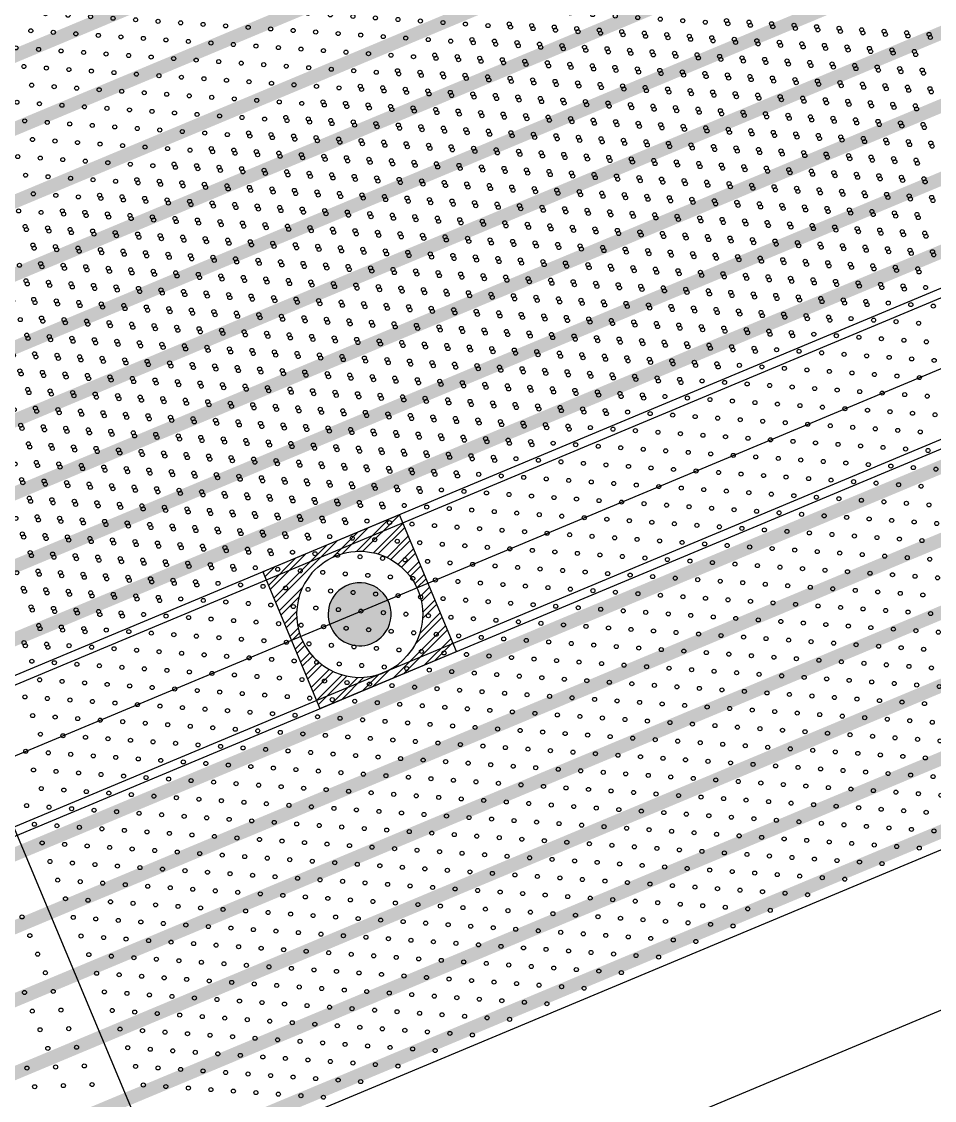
# Model space of a CAD drawing. Header units: millimetres. Extents: x 712803 to 922331, y -1382701 to -1225629.
# Drawn here: x 830413 to 831770, y -1271099 to -1269496 of the extents above; entities that cross this region are included whole.
import ezdxf

# ---------------------------------------------------------------- set-up
doc = ezdxf.new("R2010")
doc.units = ezdxf.units.MM
doc.header["$LTSCALE"] = 10
doc.header["$MEASUREMENT"] = 0
doc.linetypes.add('CENTER', pattern=[50.8, 31.75, -6.35, 6.35, -6.35])
for name, color, linetype in [('I—平顶—分格线', 8, 'Continuous'), ('I—平顶—喷淋', 21, 'Continuous'), ('I—平顶—暖通', 144, 'Continuous'), ('I—平顶—灯具', 62, 'Continuous'), ('I—平顶—造型', 122, 'Continuous')]:
    doc.layers.add(name, color=color, linetype=linetype)

# ---------------------------------------------------------------- blocks, each defined once
blk = doc.blocks.new('30-2')
at = {"layer": 'I—平顶—分格线'}
for centre in [(-1130, -514.7), (-350, -514.7), (-1145, -544.7), (-1115, -544.7), (-1085, -544.7), (-1055, -544.7), (-365, -544.7), (-335, -544.7), (-305, -544.7), (-275, -544.7), (-1160, -574.7), (-1130, -574.7), (-1100, -574.7), (-1070, -574.7), (-1040, -574.7), (-1010, -574.7), (-980, -574.7), (-380, -574.7), (-350, -574.7), (-320, -574.7), (-290, -574.7), (-260, -574.7), (-230, -574.7), (-200, -574.7), (-1175, -604.7), (-1145, -604.7), (-1115, -604.7), (-1085, -604.7), (-1055, -604.7), (-1025, -604.7), (-995, -604.7), (-965, -604.7), (-935, -604.7), (-905, -604.7), (-395, -604.7), (-365, -604.7), (-335, -604.7), (-305, -604.7), (-275, -604.7), (-245, -604.7), (-215, -604.7), (-185, -604.7), (-155, -604.7), (-125, -604.7), (-1190, -634.7), (-1160, -634.7), (-1130, -634.7), (-1100, -634.7), (-1070, -634.7), (-1040, -634.7), (-1010, -634.7), (-980, -634.7), (-950, -634.7), (-920, -634.7), (-890, -634.7), (-860, -634.7), (-830, -634.7), (-410, -634.7), (-380, -634.7), (-350, -634.7), (-320, -634.7), (-290, -634.7), (-260, -634.7), (-230, -634.7), (-200, -634.7), (-170, -634.7), (-140, -634.7), (-110, -634.7), (-80, -634.7), (-50, -634.7), (-1205, -664.7), (-1175, -664.7), (-1145, -664.7), (-1115, -664.7), (-1085, -664.7), (-1055, -664.7), (-1025, -664.7), (-995, -664.7), (-965, -664.7), (-935, -664.7), (-905, -664.7), (-875, -664.7), (-845, -664.7), (-815, -664.7), (-785, -664.7), (-755, -664.7), (-425, -664.7), (-395, -664.7), (-365, -664.7), (-335, -664.7), (-305, -664.7), (-275, -664.7), (-245, -664.7), (-215, -664.7), (-185, -664.7), (-155, -664.7), (-125, -664.7), (-95, -664.7), (-65, -664.7), (-35, -664.7), (-1220, -694.7), (-1190, -694.7), (-1160, -694.7), (-1130, -694.7), (-1100, -694.7), (-1070, -694.7), (-1040, -694.7), (-1010, -694.7), (-980, -694.7), (-950, -694.7), (-920, -694.7), (-890, -694.7), (-860, -694.7), (-830, -694.7), (-800, -694.7), (-770, -694.7), (-740, -694.7), (-710, -694.7), (-680, -694.7), (-440, -694.7), (-410, -694.7), (-380, -694.7), (-350, -694.7), (-320, -694.7), (-290, -694.7), (-260, -694.7), (-230, -694.7), (-200, -694.7), (-170, -694.7), (-140, -694.7), (-110, -694.7), (-80, -694.7), (-50, -694.7), (-20, -694.7), (-1235, -724.7), (-1205, -724.7), (-1175, -724.7), (-1145, -724.7), (-1115, -724.7), (-1085, -724.7), (-1055, -724.7), (-1025, -724.7), (-995, -724.7), (-965, -724.7), (-935, -724.7), (-905, -724.7), (-875, -724.7), (-845, -724.7), (-815, -724.7), (-785, -724.7), (-755, -724.7), (-725, -724.7), (-695, -724.7), (-665, -724.7), (-635, -724.7), (-605, -724.7), (-455, -724.7), (-425, -724.7), (-395, -724.7), (-365, -724.7), (-335, -724.7), (-305, -724.7), (-275, -724.7), (-245, -724.7), (-215, -724.7), (-185, -724.7), (-155, -724.7), (-125, -724.7), (-95, -724.7), (-65, -724.7), (-35, -724.7), (-1250, -754.7), (-1220, -754.7), (-1190, -754.7), (-1160, -754.7), (-1130, -754.7), (-1100, -754.7), (-1070, -754.7), (-1040, -754.7), (-1010, -754.7), (-980, -754.7), (-950, -754.7), (-920, -754.7), (-890, -754.7), (-860, -754.7), (-830, -754.7), (-800, -754.7), (-770, -754.7), (-740, -754.7), (-710, -754.7), (-680, -754.7), (-650, -754.7), (-620, -754.7), (-590, -754.7), (-560, -754.7), (-530, -754.7), (-470, -754.7), (-440, -754.7), (-410, -754.7), (-380, -754.7), (-350, -754.7), (-320, -754.7), (-290, -754.7), (-260, -754.7), (-230, -754.7), (-200, -754.7), (-170, -754.7), (-140, -754.7), (-110, -754.7), (-80, -754.7), (-50, -754.7), (-20, -754.7), (-1265, -784.7), (-1235, -784.7), (-1205, -784.7), (-1175, -784.7), (-1145, -784.7), (-1115, -784.7), (-1085, -784.7), (-1055, -784.7), (-1025, -784.7), (-995, -784.7), (-965, -784.7), (-935, -784.7), (-905, -784.7), (-875, -784.7), (-845, -784.7), (-815, -784.7), (-785, -784.7), (-755, -784.7), (-725, -784.7), (-695, -784.7), (-665, -784.7), (-635, -784.7), (-605, -784.7), (-575, -784.7), (-545, -784.7), (-515, -784.7), (-485, -784.7), (-455, -784.7), (-425, -784.7), (-395, -784.7), (-365, -784.7), (-335, -784.7), (-305, -784.7), (-275, -784.7), (-245, -784.7), (-215, -784.7), (-185, -784.7), (-155, -784.7), (-125, -784.7), (-95, -784.7), (-65, -784.7), (-35, -784.7), (-1250, -814.7), (-1220, -814.7), (-1190, -814.7), (-1160, -814.7), (-1130, -814.7), (-1100, -814.7), (-1070, -814.7), (-1040, -814.7), (-1010, -814.7), (-980, -814.7), (-950, -814.7), (-920, -814.7), (-890, -814.7), (-860, -814.7), (-830, -814.7), (-800, -814.7), (-770, -814.7), (-740, -814.7), (-710, -814.7), (-680, -814.7), (-650, -814.7), (-620, -814.7), (-590, -814.7), (-560, -814.7), (-530, -814.7), (-500, -814.7), (-470, -814.7), (-440, -814.7), (-410, -814.7), (-380, -814.7), (-350, -814.7), (-320, -814.7), (-290, -814.7), (-260, -814.7), (-230, -814.7), (-200, -814.7), (-170, -814.7), (-140, -814.7), (-110, -814.7), (-80, -814.7), (-50, -814.7), (-20, -814.7), (-1265, -844.7), (-1235, -844.7), (-1205, -844.7), (-1175, -844.7), (-1145, -844.7), (-1115, -844.7), (-1085, -844.7), (-1055, -844.7), (-1025, -844.7), (-995, -844.7), (-965, -844.7), (-935, -844.7), (-905, -844.7), (-875, -844.7), (-845, -844.7), (-815, -844.7), (-785, -844.7), (-755, -844.7), (-725, -844.7), (-695, -844.7), (-665, -844.7), (-635, -844.7), (-605, -844.7), (-575, -844.7), (-545, -844.7), (-515, -844.7), (-485, -844.7), (-455, -844.7), (-425, -844.7), (-395, -844.7), (-365, -844.7), (-335, -844.7), (-305, -844.7), (-275, -844.7), (-245, -844.7), (-215, -844.7), (-185, -844.7), (-155, -844.7), (-125, -844.7), (-95, -844.7), (-65, -844.7), (-35, -844.7), (-1280, -874.7), (-1250, -874.7), (-1220, -874.7), (-1190, -874.7), (-1160, -874.7), (-1130, -874.7), (-1100, -874.7), (-1070, -874.7), (-1040, -874.7), (-1010, -874.7), (-980, -874.7), (-950, -874.7), (-920, -874.7), (-890, -874.7), (-860, -874.7), (-830, -874.7), (-800, -874.7), (-770, -874.7), (-740, -874.7), (-710, -874.7), (-680, -874.7), (-650, -874.7), (-620, -874.7), (-590, -874.7), (-560, -874.7), (-530, -874.7), (-500, -874.7), (-470, -874.7), (-440, -874.7), (-410, -874.7), (-380, -874.7), (-350, -874.7), (-320, -874.7), (-290, -874.7), (-260, -874.7), (-230, -874.7), (-200, -874.7), (-170, -874.7), (-140, -874.7), (-110, -874.7), (-80, -874.7), (-50, -874.7), (-20, -874.7), (-1295, -904.7), (-1265, -904.7), (-1235, -904.7), (-1205, -904.7), (-1175, -904.7), (-1145, -904.7), (-1115, -904.7), (-1085, -904.7), (-1055, -904.7), (-1025, -904.7), (-995, -904.7), (-965, -904.7), (-935, -904.7), (-905, -904.7), (-875, -904.7), (-845, -904.7), (-815, -904.7), (-785, -904.7), (-755, -904.7), (-725, -904.7), (-695, -904.7), (-665, -904.7), (-635, -904.7), (-605, -904.7), (-575, -904.7), (-545, -904.7), (-515, -904.7), (-485, -904.7), (-455, -904.7), (-425, -904.7), (-395, -904.7), (-365, -904.7), (-335, -904.7), (-305, -904.7), (-275, -904.7), (-245, -904.7), (-215, -904.7), (-185, -904.7), (-155, -904.7), (-125, -904.7), (-95, -904.7), (-65, -904.7), (-35, -904.7), (-1310, -934.7), (-1280, -934.7), (-1250, -934.7), (-1220, -934.7), (-1190, -934.7), (-1160, -934.7), (-1130, -934.7), (-1100, -934.7), (-1070, -934.7), (-1040, -934.7), (-1010, -934.7), (-980, -934.7), (-950, -934.7), (-920, -934.7), (-890, -934.7), (-860, -934.7), (-830, -934.7), (-800, -934.7), (-770, -934.7), (-740, -934.7), (-710, -934.7), (-680, -934.7), (-650, -934.7), (-620, -934.7), (-590, -934.7), (-560, -934.7), (-530, -934.7), (-500, -934.7), (-470, -934.7), (-440, -934.7), (-410, -934.7), (-380, -934.7), (-350, -934.7), (-320, -934.7), (-290, -934.7), (-260, -934.7), (-230, -934.7), (-200, -934.7), (-170, -934.7), (-140, -934.7), (-110, -934.7), (-80, -934.7), (-50, -934.7), (-20, -934.7), (-1325, -964.7), (-1295, -964.7), (-1265, -964.7), (-1235, -964.7), (-1205, -964.7), (-1175, -964.7), (-1145, -964.7), (-1115, -964.7), (-1085, -964.7), (-1055, -964.7), (-1025, -964.7), (-995, -964.7), (-965, -964.7), (-935, -964.7), (-905, -964.7), (-875, -964.7), (-845, -964.7), (-815, -964.7), (-785, -964.7), (-755, -964.7), (-725, -964.7), (-695, -964.7), (-665, -964.7), (-635, -964.7), (-605, -964.7), (-575, -964.7), (-545, -964.7), (-515, -964.7), (-485, -964.7), (-455, -964.7), (-425, -964.7), (-395, -964.7), (-365, -964.7), (-335, -964.7), (-305, -964.7), (-275, -964.7), (-245, -964.7), (-215, -964.7), (-185, -964.7), (-155, -964.7), (-125, -964.7), (-95, -964.7), (-65, -964.7), (-35, -964.7), (-1340, -994.7), (-1310, -994.7), (-1280, -994.7), (-1250, -994.7), (-1220, -994.7), (-1190, -994.7), (-1160, -994.7), (-1130, -994.7), (-1100, -994.7), (-1070, -994.7), (-1040, -994.7), (-1010, -994.7), (-980, -994.7), (-950, -994.7), (-920, -994.7), (-890, -994.7), (-860, -994.7), (-830, -994.7), (-800, -994.7), (-770, -994.7), (-740, -994.7), (-710, -994.7), (-680, -994.7), (-650, -994.7), (-620, -994.7), (-590, -994.7), (-560, -994.7), (-530, -994.7), (-500, -994.7), (-470, -994.7), (-440, -994.7), (-410, -994.7), (-380, -994.7), (-350, -994.7), (-320, -994.7), (-290, -994.7), (-260, -994.7), (-230, -994.7), (-200, -994.7), (-170, -994.7), (-140, -994.7), (-110, -994.7), (-80, -994.7), (-50, -994.7), (-20, -994.7), (-1355, -1024.7), (-1325, -1024.7), (-1295, -1024.7), (-1265, -1024.7), (-1235, -1024.7), (-1205, -1024.7), (-1175, -1024.7), (-1145, -1024.7), (-1115, -1024.7), (-1085, -1024.7), (-1055, -1024.7), (-1025, -1024.7), (-995, -1024.7), (-965, -1024.7), (-935, -1024.7), (-905, -1024.7), (-875, -1024.7), (-845, -1024.7), (-815, -1024.7), (-785, -1024.7), (-755, -1024.7), (-725, -1024.7), (-695, -1024.7), (-665, -1024.7), (-635, -1024.7), (-605, -1024.7), (-575, -1024.7), (-545, -1024.7), (-515, -1024.7), (-485, -1024.7), (-455, -1024.7), (-425, -1024.7), (-395, -1024.7), (-365, -1024.7), (-335, -1024.7), (-305, -1024.7), (-275, -1024.7), (-245, -1024.7), (-215, -1024.7), (-185, -1024.7), (-155, -1024.7), (-125, -1024.7), (-95, -1024.7), (-65, -1024.7), (-35, -1024.7), (-1370, -1054.7), (-1340, -1054.7), (-1310, -1054.7), (-1280, -1054.7), (-1250, -1054.7), (-1220, -1054.7), (-1190, -1054.7), (-1160, -1054.7), (-1130, -1054.7), (-1100, -1054.7), (-1070, -1054.7), (-1040, -1054.7), (-1010, -1054.7), (-980, -1054.7), (-950, -1054.7), (-920, -1054.7), (-890, -1054.7), (-860, -1054.7), (-830, -1054.7), (-800, -1054.7), (-770, -1054.7), (-740, -1054.7), (-710, -1054.7), (-680, -1054.7), (-650, -1054.7), (-620, -1054.7), (-590, -1054.7), (-560, -1054.7), (-530, -1054.7), (-500, -1054.7), (-470, -1054.7), (-440, -1054.7), (-410, -1054.7), (-380, -1054.7), (-350, -1054.7), (-320, -1054.7), (-290, -1054.7), (-260, -1054.7), (-230, -1054.7), (-200, -1054.7), (-170, -1054.7), (-140, -1054.7), (-110, -1054.7), (-80, -1054.7), (-50, -1054.7), (-20, -1054.7), (-1385, -1084.7), (-1355, -1084.7), (-1325, -1084.7), (-1295, -1084.7), (-1265, -1084.7), (-1235, -1084.7), (-1205, -1084.7), (-1175, -1084.7), (-1145, -1084.7), (-1115, -1084.7), (-1085, -1084.7), (-1055, -1084.7), (-1025, -1084.7), (-995, -1084.7), (-965, -1084.7), (-935, -1084.7), (-905, -1084.7), (-875, -1084.7), (-845, -1084.7), (-815, -1084.7), (-785, -1084.7), (-755, -1084.7), (-725, -1084.7), (-695, -1084.7), (-665, -1084.7), (-635, -1084.7), (-605, -1084.7), (-575, -1084.7), (-545, -1084.7), (-515, -1084.7), (-485, -1084.7), (-455, -1084.7), (-425, -1084.7), (-395, -1084.7), (-365, -1084.7), (-335, -1084.7), (-305, -1084.7), (-275, -1084.7), (-245, -1084.7), (-215, -1084.7), (-185, -1084.7), (-155, -1084.7), (-125, -1084.7), (-95, -1084.7), (-65, -1084.7), (-35, -1084.7), (-1370, -1114.7), (-1340, -1114.7), (-1310, -1114.7), (-1280, -1114.7), (-1250, -1114.7), (-1220, -1114.7), (-1190, -1114.7), (-1160, -1114.7), (-1130, -1114.7), (-1100, -1114.7), (-1070, -1114.7), (-1040, -1114.7), (-1010, -1114.7), (-980, -1114.7), (-950, -1114.7), (-920, -1114.7), (-890, -1114.7), (-860, -1114.7), (-830, -1114.7), (-800, -1114.7), (-770, -1114.7), (-740, -1114.7), (-710, -1114.7), (-680, -1114.7), (-650, -1114.7), (-620, -1114.7), (-590, -1114.7), (-560, -1114.7), (-530, -1114.7), (-500, -1114.7), (-470, -1114.7), (-440, -1114.7), (-410, -1114.7), (-380, -1114.7), (-350, -1114.7), (-320, -1114.7), (-290, -1114.7), (-260, -1114.7), (-230, -1114.7), (-200, -1114.7), (-170, -1114.7), (-140, -1114.7), (-110, -1114.7), (-80, -1114.7), (-50, -1114.7), (-20, -1114.7), (-1385, -1144.7), (-1355, -1144.7), (-1325, -1144.7), (-1295, -1144.7), (-1265, -1144.7), (-1235, -1144.7), (-1205, -1144.7), (-1175, -1144.7), (-1145, -1144.7), (-1115, -1144.7), (-1085, -1144.7), (-1055, -1144.7), (-1025, -1144.7), (-995, -1144.7), (-965, -1144.7), (-935, -1144.7), (-905, -1144.7), (-875, -1144.7), (-845, -1144.7), (-815, -1144.7), (-785, -1144.7), (-755, -1144.7), (-725, -1144.7), (-695, -1144.7), (-665, -1144.7), (-635, -1144.7), (-605, -1144.7), (-575, -1144.7), (-545, -1144.7), (-515, -1144.7), (-485, -1144.7), (-455, -1144.7), (-425, -1144.7), (-395, -1144.7), (-365, -1144.7), (-335, -1144.7), (-305, -1144.7), (-275, -1144.7), (-245, -1144.7), (-215, -1144.7), (-185, -1144.7), (-155, -1144.7), (-125, -1144.7), (-95, -1144.7), (-65, -1144.7), (-35, -1144.7), (-1370, -1174.7), (-1340, -1174.7), (-1310, -1174.7), (-1280, -1174.7), (-1250, -1174.7), (-1220, -1174.7), (-1190, -1174.7), (-1160, -1174.7), (-1130, -1174.7), (-1100, -1174.7), (-1070, -1174.7), (-1040, -1174.7), (-1010, -1174.7), (-980, -1174.7), (-950, -1174.7), (-920, -1174.7), (-890, -1174.7), (-860, -1174.7), (-830, -1174.7), (-800, -1174.7), (-770, -1174.7), (-740, -1174.7), (-710, -1174.7), (-680, -1174.7), (-650, -1174.7), (-620, -1174.7), (-590, -1174.7), (-560, -1174.7), (-530, -1174.7), (-500, -1174.7), (-470, -1174.7), (-440, -1174.7), (-410, -1174.7), (-380, -1174.7), (-350, -1174.7), (-320, -1174.7), (-290, -1174.7), (-260, -1174.7), (-230, -1174.7), (-200, -1174.7), (-170, -1174.7), (-140, -1174.7), (-110, -1174.7), (-80, -1174.7), (-50, -1174.7), (-20, -1174.7), (-1385, -1204.7), (-1355, -1204.7), (-1325, -1204.7), (-1295, -1204.7), (-1265, -1204.7), (-1235, -1204.7), (-1205, -1204.7), (-1175, -1204.7), (-1145, -1204.7), (-1115, -1204.7), (-1085, -1204.7), (-1055, -1204.7), (-1025, -1204.7), (-995, -1204.7), (-965, -1204.7), (-935, -1204.7), (-905, -1204.7), (-875, -1204.7), (-845, -1204.7), (-815, -1204.7), (-785, -1204.7), (-755, -1204.7), (-725, -1204.7), (-695, -1204.7), (-665, -1204.7), (-635, -1204.7), (-605, -1204.7), (-575, -1204.7), (-545, -1204.7), (-515, -1204.7), (-485, -1204.7), (-455, -1204.7), (-425, -1204.7), (-395, -1204.7), (-365, -1204.7), (-335, -1204.7), (-305, -1204.7), (-275, -1204.7), (-245, -1204.7), (-215, -1204.7), (-185, -1204.7), (-155, -1204.7), (-125, -1204.7), (-95, -1204.7), (-65, -1204.7), (-35, -1204.7), (-1370, -1234.7), (-1340, -1234.7), (-1310, -1234.7), (-1280, -1234.7), (-1250, -1234.7), (-1220, -1234.7), (-1190, -1234.7), (-1160, -1234.7), (-1130, -1234.7), (-1100, -1234.7), (-1070, -1234.7), (-1040, -1234.7), (-1010, -1234.7), (-980, -1234.7), (-950, -1234.7), (-920, -1234.7), (-890, -1234.7), (-860, -1234.7), (-830, -1234.7), (-800, -1234.7), (-770, -1234.7), (-740, -1234.7), (-710, -1234.7), (-680, -1234.7), (-650, -1234.7), (-620, -1234.7), (-590, -1234.7), (-560, -1234.7), (-530, -1234.7), (-500, -1234.7), (-470, -1234.7), (-440, -1234.7), (-410, -1234.7), (-380, -1234.7), (-350, -1234.7), (-320, -1234.7), (-290, -1234.7), (-260, -1234.7), (-230, -1234.7), (-200, -1234.7), (-170, -1234.7), (-140, -1234.7), (-110, -1234.7), (-80, -1234.7), (-50, -1234.7), (-20, -1234.7), (-1385, -1264.7), (-1355, -1264.7), (-1325, -1264.7), (-1295, -1264.7), (-1265, -1264.7), (-1235, -1264.7), (-1205, -1264.7), (-1175, -1264.7), (-1145, -1264.7), (-1115, -1264.7), (-1085, -1264.7), (-1055, -1264.7), (-1025, -1264.7), (-995, -1264.7), (-965, -1264.7), (-935, -1264.7), (-905, -1264.7), (-875, -1264.7), (-845, -1264.7), (-815, -1264.7), (-785, -1264.7), (-755, -1264.7), (-725, -1264.7), (-695, -1264.7), (-665, -1264.7), (-635, -1264.7), (-605, -1264.7), (-575, -1264.7), (-545, -1264.7), (-515, -1264.7), (-485, -1264.7), (-455, -1264.7), (-425, -1264.7), (-395, -1264.7), (-365, -1264.7), (-335, -1264.7), (-305, -1264.7), (-275, -1264.7), (-245, -1264.7), (-215, -1264.7), (-185, -1264.7), (-155, -1264.7), (-125, -1264.7), (-95, -1264.7), (-65, -1264.7), (-35, -1264.7), (-1370, -1294.7), (-1340, -1294.7), (-1310, -1294.7), (-1280, -1294.7), (-1250, -1294.7), (-1220, -1294.7), (-1190, -1294.7), (-1160, -1294.7), (-1130, -1294.7), (-1100, -1294.7), (-1070, -1294.7), (-1040, -1294.7), (-1010, -1294.7), (-980, -1294.7), (-950, -1294.7), (-920, -1294.7), (-890, -1294.7), (-860, -1294.7), (-830, -1294.7), (-800, -1294.7), (-770, -1294.7), (-740, -1294.7), (-710, -1294.7), (-680, -1294.7), (-650, -1294.7), (-620, -1294.7), (-590, -1294.7), (-560, -1294.7), (-530, -1294.7), (-500, -1294.7), (-470, -1294.7), (-440, -1294.7), (-410, -1294.7), (-380, -1294.7), (-350, -1294.7), (-320, -1294.7), (-290, -1294.7), (-260, -1294.7), (-230, -1294.7), (-200, -1294.7), (-170, -1294.7), (-140, -1294.7), (-110, -1294.7), (-80, -1294.7), (-50, -1294.7), (-20, -1294.7), (-1385, -1324.7), (-1355, -1324.7), (-1325, -1324.7), (-1295, -1324.7), (-1265, -1324.7), (-1235, -1324.7), (-1205, -1324.7), (-1175, -1324.7), (-1145, -1324.7), (-1115, -1324.7), (-1085, -1324.7), (-1055, -1324.7), (-1025, -1324.7), (-995, -1324.7), (-965, -1324.7), (-935, -1324.7), (-905, -1324.7), (-875, -1324.7), (-845, -1324.7), (-815, -1324.7), (-785, -1324.7), (-755, -1324.7), (-725, -1324.7), (-695, -1324.7), (-665, -1324.7), (-635, -1324.7), (-605, -1324.7), (-575, -1324.7), (-545, -1324.7), (-515, -1324.7), (-485, -1324.7), (-455, -1324.7), (-425, -1324.7), (-395, -1324.7), (-365, -1324.7), (-335, -1324.7), (-305, -1324.7), (-275, -1324.7), (-245, -1324.7), (-215, -1324.7), (-185, -1324.7), (-155, -1324.7), (-125, -1324.7), (-95, -1324.7), (-65, -1324.7), (-35, -1324.7), (-1370, -1354.7), (-1340, -1354.7), (-1310, -1354.7), (-1280, -1354.7), (-1250, -1354.7), (-1220, -1354.7), (-1190, -1354.7), (-1160, -1354.7), (-1130, -1354.7), (-1100, -1354.7), (-1070, -1354.7), (-1040, -1354.7), (-1010, -1354.7), (-980, -1354.7), (-950, -1354.7), (-920, -1354.7), (-890, -1354.7), (-860, -1354.7), (-830, -1354.7), (-800, -1354.7), (-770, -1354.7), (-740, -1354.7), (-710, -1354.7), (-680, -1354.7), (-650, -1354.7), (-620, -1354.7), (-590, -1354.7), (-560, -1354.7), (-530, -1354.7), (-500, -1354.7), (-470, -1354.7), (-440, -1354.7), (-410, -1354.7), (-380, -1354.7), (-350, -1354.7), (-320, -1354.7), (-290, -1354.7), (-260, -1354.7), (-230, -1354.7), (-200, -1354.7), (-170, -1354.7), (-140, -1354.7), (-110, -1354.7), (-80, -1354.7), (-50, -1354.7), (-20, -1354.7), (-1385, -1384.7), (-1355, -1384.7), (-1325, -1384.7), (-1295, -1384.7), (-1265, -1384.7), (-1235, -1384.7), (-1205, -1384.7), (-1175, -1384.7), (-1145, -1384.7), (-1115, -1384.7), (-1085, -1384.7), (-1055, -1384.7), (-1025, -1384.7), (-995, -1384.7), (-965, -1384.7), (-935, -1384.7), (-905, -1384.7), (-875, -1384.7), (-845, -1384.7), (-815, -1384.7), (-785, -1384.7), (-755, -1384.7), (-725, -1384.7), (-695, -1384.7), (-665, -1384.7), (-635, -1384.7), (-605, -1384.7), (-575, -1384.7), (-545, -1384.7), (-515, -1384.7), (-485, -1384.7), (-455, -1384.7), (-425, -1384.7), (-395, -1384.7), (-365, -1384.7), (-335, -1384.7), (-305, -1384.7), (-275, -1384.7), (-245, -1384.7), (-215, -1384.7), (-185, -1384.7), (-155, -1384.7), (-125, -1384.7), (-95, -1384.7), (-65, -1384.7), (-35, -1384.7), (-1370, -1414.7), (-1340, -1414.7), (-1310, -1414.7), (-1280, -1414.7), (-1250, -1414.7), (-1220, -1414.7), (-1190, -1414.7), (-1160, -1414.7), (-1130, -1414.7), (-1100, -1414.7), (-1070, -1414.7), (-1040, -1414.7), (-1010, -1414.7), (-980, -1414.7), (-950, -1414.7), (-920, -1414.7), (-890, -1414.7), (-860, -1414.7), (-830, -1414.7), (-800, -1414.7), (-770, -1414.7), (-740, -1414.7), (-710, -1414.7), (-680, -1414.7), (-650, -1414.7), (-620, -1414.7), (-590, -1414.7), (-560, -1414.7), (-530, -1414.7), (-500, -1414.7), (-470, -1414.7), (-440, -1414.7), (-410, -1414.7), (-380, -1414.7), (-350, -1414.7), (-320, -1414.7), (-290, -1414.7), (-260, -1414.7), (-230, -1414.7), (-200, -1414.7), (-170, -1414.7), (-140, -1414.7), (-110, -1414.7), (-80, -1414.7), (-50, -1414.7), (-20, -1414.7), (-1385, -1444.7), (-1355, -1444.7), (-1325, -1444.7), (-1295, -1444.7), (-1265, -1444.7), (-1235, -1444.7), (-1205, -1444.7), (-1175, -1444.7), (-1145, -1444.7), (-1115, -1444.7), (-1085, -1444.7), (-1055, -1444.7), (-1025, -1444.7), (-995, -1444.7), (-965, -1444.7), (-935, -1444.7), (-905, -1444.7), (-875, -1444.7), (-845, -1444.7), (-815, -1444.7), (-785, -1444.7), (-755, -1444.7), (-725, -1444.7), (-695, -1444.7), (-665, -1444.7), (-635, -1444.7), (-605, -1444.7), (-575, -1444.7), (-545, -1444.7), (-515, -1444.7), (-485, -1444.7), (-455, -1444.7), (-425, -1444.7), (-395, -1444.7), (-365, -1444.7), (-335, -1444.7), (-305, -1444.7), (-275, -1444.7), (-245, -1444.7), (-215, -1444.7), (-185, -1444.7), (-155, -1444.7), (-125, -1444.7), (-95, -1444.7), (-65, -1444.7), (-35, -1444.7), (-1370, -1474.7), (-1340, -1474.7), (-1310, -1474.7), (-1280, -1474.7), (-1250, -1474.7), (-1220, -1474.7), (-1190, -1474.7), (-1160, -1474.7), (-1130, -1474.7), (-1100, -1474.7), (-1070, -1474.7), (-1040, -1474.7), (-1010, -1474.7), (-980, -1474.7), (-950, -1474.7), (-920, -1474.7), (-890, -1474.7), (-860, -1474.7), (-830, -1474.7), (-800, -1474.7), (-770, -1474.7), (-740, -1474.7), (-710, -1474.7), (-680, -1474.7), (-650, -1474.7), (-620, -1474.7), (-590, -1474.7), (-560, -1474.7), (-530, -1474.7), (-500, -1474.7), (-470, -1474.7), (-440, -1474.7), (-410, -1474.7), (-380, -1474.7), (-350, -1474.7), (-320, -1474.7), (-290, -1474.7), (-260, -1474.7), (-230, -1474.7), (-200, -1474.7), (-170, -1474.7), (-140, -1474.7), (-110, -1474.7), (-80, -1474.7), (-50, -1474.7), (-20, -1474.7), (-1385, -1504.7), (-1355, -1504.7), (-1325, -1504.7), (-1295, -1504.7), (-1265, -1504.7), (-1235, -1504.7), (-1205, -1504.7), (-1175, -1504.7), (-1145, -1504.7), (-1115, -1504.7), (-1085, -1504.7), (-1055, -1504.7), (-1025, -1504.7), (-995, -1504.7), (-965, -1504.7), (-935, -1504.7), (-905, -1504.7), (-875, -1504.7), (-845, -1504.7), (-815, -1504.7), (-785, -1504.7), (-755, -1504.7), (-725, -1504.7), (-695, -1504.7), (-665, -1504.7), (-635, -1504.7), (-605, -1504.7), (-575, -1504.7), (-545, -1504.7), (-515, -1504.7), (-485, -1504.7), (-455, -1504.7), (-425, -1504.7), (-395, -1504.7), (-365, -1504.7), (-335, -1504.7), (-305, -1504.7), (-275, -1504.7), (-245, -1504.7), (-215, -1504.7), (-185, -1504.7), (-155, -1504.7), (-125, -1504.7), (-95, -1504.7), (-65, -1504.7), (-35, -1504.7), (-1370, -1534.7), (-1340, -1534.7), (-1310, -1534.7), (-1280, -1534.7), (-1250, -1534.7), (-1220, -1534.7), (-1190, -1534.7), (-1160, -1534.7), (-1130, -1534.7), (-1100, -1534.7), (-1070, -1534.7), (-1040, -1534.7), (-1010, -1534.7), (-980, -1534.7), (-950, -1534.7), (-920, -1534.7), (-890, -1534.7), (-860, -1534.7), (-830, -1534.7), (-800, -1534.7), (-770, -1534.7), (-740, -1534.7), (-710, -1534.7), (-680, -1534.7), (-650, -1534.7), (-620, -1534.7), (-590, -1534.7), (-560, -1534.7), (-530, -1534.7), (-500, -1534.7), (-470, -1534.7), (-440, -1534.7), (-410, -1534.7), (-380, -1534.7), (-350, -1534.7), (-320, -1534.7), (-290, -1534.7), (-260, -1534.7), (-230, -1534.7), (-200, -1534.7), (-170, -1534.7), (-140, -1534.7), (-110, -1534.7), (-80, -1534.7), (-50, -1534.7), (-20, -1534.7), (-1385, -1564.7), (-1355, -1564.7), (-1325, -1564.7), (-1295, -1564.7), (-1265, -1564.7), (-1235, -1564.7), (-1205, -1564.7), (-1175, -1564.7), (-1145, -1564.7), (-1115, -1564.7), (-1085, -1564.7), (-1055, -1564.7), (-1025, -1564.7), (-995, -1564.7), (-965, -1564.7), (-935, -1564.7), (-905, -1564.7), (-875, -1564.7), (-845, -1564.7), (-815, -1564.7), (-785, -1564.7), (-755, -1564.7), (-725, -1564.7), (-695, -1564.7), (-665, -1564.7), (-635, -1564.7), (-605, -1564.7), (-575, -1564.7), (-545, -1564.7), (-515, -1564.7), (-485, -1564.7), (-455, -1564.7), (-425, -1564.7), (-395, -1564.7), (-365, -1564.7), (-335, -1564.7), (-305, -1564.7), (-275, -1564.7), (-245, -1564.7), (-215, -1564.7), (-185, -1564.7), (-155, -1564.7), (-125, -1564.7), (-95, -1564.7), (-65, -1564.7), (-35, -1564.7), (-1370, -1594.7), (-1340, -1594.7), (-1310, -1594.7), (-1280, -1594.7), (-1250, -1594.7), (-1220, -1594.7), (-1190, -1594.7), (-1160, -1594.7), (-1130, -1594.7), (-1100, -1594.7), (-1070, -1594.7), (-1040, -1594.7), (-1010, -1594.7), (-980, -1594.7), (-950, -1594.7), (-920, -1594.7), (-890, -1594.7), (-860, -1594.7), (-830, -1594.7), (-800, -1594.7), (-770, -1594.7), (-740, -1594.7), (-710, -1594.7), (-680, -1594.7), (-650, -1594.7), (-620, -1594.7), (-590, -1594.7), (-560, -1594.7), (-530, -1594.7), (-500, -1594.7), (-470, -1594.7), (-440, -1594.7), (-410, -1594.7), (-380, -1594.7), (-350, -1594.7), (-320, -1594.7), (-290, -1594.7), (-260, -1594.7), (-230, -1594.7), (-200, -1594.7), (-170, -1594.7), (-140, -1594.7), (-110, -1594.7), (-80, -1594.7), (-50, -1594.7), (-20, -1594.7), (-1385, -1624.7), (-1355, -1624.7), (-1325, -1624.7), (-1295, -1624.7), (-1265, -1624.7), (-1235, -1624.7), (-1205, -1624.7), (-1175, -1624.7), (-1145, -1624.7), (-1115, -1624.7), (-1085, -1624.7), (-1055, -1624.7), (-1025, -1624.7), (-995, -1624.7), (-965, -1624.7), (-935, -1624.7), (-905, -1624.7), (-875, -1624.7), (-845, -1624.7), (-815, -1624.7), (-785, -1624.7), (-755, -1624.7), (-725, -1624.7), (-695, -1624.7), (-665, -1624.7), (-635, -1624.7), (-605, -1624.7), (-575, -1624.7), (-545, -1624.7), (-515, -1624.7), (-485, -1624.7), (-455, -1624.7), (-425, -1624.7), (-395, -1624.7), (-365, -1624.7), (-335, -1624.7), (-305, -1624.7), (-275, -1624.7), (-245, -1624.7), (-215, -1624.7), (-185, -1624.7), (-155, -1624.7), (-125, -1624.7), (-95, -1624.7), (-65, -1624.7), (-35, -1624.7), (-1370, -1654.7), (-1340, -1654.7), (-1310, -1654.7), (-1280, -1654.7), (-1250, -1654.7), (-1220, -1654.7), (-1190, -1654.7), (-1160, -1654.7), (-1130, -1654.7), (-1100, -1654.7), (-1070, -1654.7), (-1040, -1654.7), (-1010, -1654.7), (-980, -1654.7), (-950, -1654.7), (-920, -1654.7), (-890, -1654.7), (-860, -1654.7), (-830, -1654.7), (-800, -1654.7), (-770, -1654.7), (-740, -1654.7), (-710, -1654.7), (-680, -1654.7), (-650, -1654.7), (-620, -1654.7), (-590, -1654.7), (-560, -1654.7), (-530, -1654.7), (-500, -1654.7), (-470, -1654.7), (-440, -1654.7), (-410, -1654.7), (-380, -1654.7), (-350, -1654.7), (-320, -1654.7), (-290, -1654.7), (-260, -1654.7), (-230, -1654.7), (-200, -1654.7), (-170, -1654.7), (-140, -1654.7), (-110, -1654.7), (-80, -1654.7), (-50, -1654.7), (-20, -1654.7), (-1385, -1684.7), (-1355, -1684.7), (-1325, -1684.7), (-1295, -1684.7), (-1265, -1684.7), (-1235, -1684.7), (-1205, -1684.7), (-1175, -1684.7), (-1145, -1684.7), (-1115, -1684.7), (-1085, -1684.7), (-1055, -1684.7), (-1025, -1684.7), (-995, -1684.7), (-965, -1684.7), (-935, -1684.7), (-905, -1684.7), (-875, -1684.7), (-845, -1684.7), (-815, -1684.7), (-785, -1684.7), (-755, -1684.7), (-725, -1684.7), (-695, -1684.7), (-665, -1684.7), (-635, -1684.7), (-605, -1684.7), (-575, -1684.7), (-545, -1684.7), (-515, -1684.7), (-485, -1684.7), (-455, -1684.7), (-425, -1684.7), (-395, -1684.7), (-365, -1684.7), (-335, -1684.7), (-305, -1684.7), (-275, -1684.7), (-245, -1684.7), (-215, -1684.7), (-185, -1684.7), (-155, -1684.7), (-125, -1684.7), (-95, -1684.7), (-65, -1684.7), (-35, -1684.7), (-1370, -1714.7), (-1340, -1714.7), (-1310, -1714.7), (-1280, -1714.7), (-1250, -1714.7), (-1220, -1714.7), (-1190, -1714.7), (-1160, -1714.7), (-1130, -1714.7), (-1100, -1714.7), (-1070, -1714.7), (-1040, -1714.7), (-1010, -1714.7), (-980, -1714.7), (-950, -1714.7), (-920, -1714.7), (-890, -1714.7), (-860, -1714.7), (-830, -1714.7), (-800, -1714.7), (-770, -1714.7), (-740, -1714.7), (-710, -1714.7), (-680, -1714.7), (-650, -1714.7), (-620, -1714.7), (-590, -1714.7), (-560, -1714.7), (-530, -1714.7), (-500, -1714.7), (-470, -1714.7), (-440, -1714.7), (-410, -1714.7), (-380, -1714.7), (-350, -1714.7), (-320, -1714.7), (-290, -1714.7), (-260, -1714.7), (-230, -1714.7), (-200, -1714.7), (-170, -1714.7), (-140, -1714.7), (-110, -1714.7), (-80, -1714.7), (-50, -1714.7), (-20, -1714.7), (-1385, -1744.7), (-1355, -1744.7), (-1325, -1744.7), (-1295, -1744.7), (-1265, -1744.7), (-1235, -1744.7), (-1205, -1744.7), (-1175, -1744.7), (-1145, -1744.7), (-1115, -1744.7), (-1085, -1744.7), (-1055, -1744.7), (-1025, -1744.7), (-995, -1744.7), (-965, -1744.7), (-935, -1744.7), (-905, -1744.7), (-875, -1744.7), (-845, -1744.7), (-815, -1744.7), (-785, -1744.7), (-755, -1744.7), (-725, -1744.7), (-695, -1744.7), (-665, -1744.7), (-635, -1744.7), (-605, -1744.7), (-575, -1744.7), (-545, -1744.7), (-515, -1744.7), (-485, -1744.7), (-455, -1744.7), (-425, -1744.7), (-395, -1744.7), (-365, -1744.7), (-335, -1744.7), (-305, -1744.7), (-275, -1744.7), (-245, -1744.7), (-215, -1744.7), (-185, -1744.7), (-155, -1744.7), (-125, -1744.7), (-95, -1744.7), (-65, -1744.7), (-35, -1744.7), (-1370, -1774.7), (-1340, -1774.7), (-1310, -1774.7), (-1280, -1774.7), (-1250, -1774.7), (-1220, -1774.7), (-1190, -1774.7), (-1160, -1774.7), (-1130, -1774.7), (-1100, -1774.7), (-1070, -1774.7), (-1040, -1774.7), (-1010, -1774.7), (-980, -1774.7), (-950, -1774.7), (-920, -1774.7), (-890, -1774.7), (-860, -1774.7), (-830, -1774.7), (-800, -1774.7), (-770, -1774.7), (-740, -1774.7), (-710, -1774.7), (-680, -1774.7), (-650, -1774.7), (-620, -1774.7), (-590, -1774.7), (-560, -1774.7), (-530, -1774.7), (-500, -1774.7), (-470, -1774.7), (-440, -1774.7), (-410, -1774.7), (-380, -1774.7), (-350, -1774.7), (-320, -1774.7), (-290, -1774.7), (-260, -1774.7), (-230, -1774.7), (-200, -1774.7), (-170, -1774.7), (-140, -1774.7), (-110, -1774.7), (-80, -1774.7), (-50, -1774.7), (-20, -1774.7), (-1385, -1804.7), (-1355, -1804.7), (-1325, -1804.7), (-1295, -1804.7), (-1265, -1804.7), (-1235, -1804.7), (-1205, -1804.7), (-1175, -1804.7), (-1145, -1804.7), (-1115, -1804.7), (-1085, -1804.7), (-1055, -1804.7), (-1025, -1804.7), (-995, -1804.7), (-965, -1804.7), (-935, -1804.7), (-905, -1804.7), (-875, -1804.7), (-845, -1804.7), (-815, -1804.7), (-785, -1804.7), (-755, -1804.7), (-725, -1804.7), (-695, -1804.7), (-665, -1804.7), (-635, -1804.7), (-605, -1804.7), (-575, -1804.7), (-545, -1804.7), (-515, -1804.7), (-485, -1804.7), (-455, -1804.7), (-425, -1804.7), (-395, -1804.7), (-365, -1804.7), (-335, -1804.7), (-305, -1804.7), (-275, -1804.7), (-245, -1804.7), (-215, -1804.7), (-185, -1804.7), (-155, -1804.7), (-125, -1804.7), (-95, -1804.7), (-65, -1804.7), (-35, -1804.7), (-1370, -1834.7), (-1340, -1834.7), (-1310, -1834.7), (-1280, -1834.7), (-1250, -1834.7), (-1220, -1834.7), (-1190, -1834.7), (-1160, -1834.7), (-1130, -1834.7), (-1100, -1834.7), (-1070, -1834.7), (-1040, -1834.7), (-1010, -1834.7), (-980, -1834.7), (-950, -1834.7), (-920, -1834.7), (-890, -1834.7), (-860, -1834.7), (-830, -1834.7), (-800, -1834.7), (-770, -1834.7), (-740, -1834.7), (-710, -1834.7), (-680, -1834.7), (-650, -1834.7), (-620, -1834.7), (-590, -1834.7), (-560, -1834.7), (-530, -1834.7), (-500, -1834.7), (-470, -1834.7), (-440, -1834.7), (-410, -1834.7), (-380, -1834.7), (-350, -1834.7), (-320, -1834.7), (-290, -1834.7), (-260, -1834.7), (-230, -1834.7), (-200, -1834.7), (-170, -1834.7), (-140, -1834.7), (-110, -1834.7), (-80, -1834.7), (-50, -1834.7), (-20, -1834.7), (-1385, -1864.7), (-1355, -1864.7), (-1325, -1864.7), (-1295, -1864.7), (-1265, -1864.7), (-1235, -1864.7), (-1205, -1864.7), (-1175, -1864.7), (-1145, -1864.7), (-1115, -1864.7), (-1085, -1864.7), (-1055, -1864.7), (-1025, -1864.7), (-995, -1864.7), (-965, -1864.7), (-935, -1864.7), (-905, -1864.7), (-875, -1864.7), (-845, -1864.7), (-815, -1864.7), (-785, -1864.7), (-755, -1864.7), (-725, -1864.7), (-695, -1864.7), (-665, -1864.7), (-635, -1864.7), (-605, -1864.7), (-575, -1864.7), (-545, -1864.7), (-515, -1864.7), (-485, -1864.7), (-455, -1864.7), (-425, -1864.7), (-395, -1864.7), (-365, -1864.7), (-335, -1864.7), (-305, -1864.7), (-275, -1864.7), (-245, -1864.7), (-215, -1864.7), (-185, -1864.7), (-155, -1864.7), (-125, -1864.7), (-95, -1864.7), (-65, -1864.7), (-35, -1864.7), (-1310, -1894.7), (-1280, -1894.7), (-1250, -1894.7), (-1220, -1894.7), (-1190, -1894.7), (-1160, -1894.7), (-1130, -1894.7), (-1100, -1894.7), (-1070, -1894.7), (-1040, -1894.7), (-1010, -1894.7), (-980, -1894.7), (-950, -1894.7), (-920, -1894.7), (-890, -1894.7), (-860, -1894.7), (-830, -1894.7), (-800, -1894.7), (-770, -1894.7), (-740, -1894.7), (-710, -1894.7), (-680, -1894.7), (-650, -1894.7), (-620, -1894.7), (-590, -1894.7), (-560, -1894.7), (-530, -1894.7), (-500, -1894.7), (-470, -1894.7), (-440, -1894.7), (-410, -1894.7), (-380, -1894.7), (-350, -1894.7), (-320, -1894.7), (-290, -1894.7), (-260, -1894.7), (-230, -1894.7), (-200, -1894.7), (-170, -1894.7), (-140, -1894.7), (-110, -1894.7), (-80, -1894.7), (-50, -1894.7), (-20, -1894.7), (-1235, -1924.7), (-1205, -1924.7), (-1175, -1924.7), (-1145, -1924.7), (-1115, -1924.7), (-1085, -1924.7), (-1055, -1924.7), (-1025, -1924.7), (-995, -1924.7), (-965, -1924.7), (-935, -1924.7), (-905, -1924.7), (-875, -1924.7), (-845, -1924.7), (-815, -1924.7), (-785, -1924.7), (-755, -1924.7), (-725, -1924.7), (-695, -1924.7), (-665, -1924.7), (-635, -1924.7), (-605, -1924.7), (-575, -1924.7), (-545, -1924.7), (-515, -1924.7), (-485, -1924.7), (-455, -1924.7), (-425, -1924.7), (-395, -1924.7), (-365, -1924.7), (-335, -1924.7), (-305, -1924.7), (-275, -1924.7), (-245, -1924.7), (-215, -1924.7), (-185, -1924.7), (-155, -1924.7), (-125, -1924.7), (-95, -1924.7), (-65, -1924.7), (-35, -1924.7), (-1190, -1954.7), (-1160, -1954.7), (-1130, -1954.7), (-1100, -1954.7), (-1070, -1954.7), (-1040, -1954.7), (-1010, -1954.7), (-980, -1954.7), (-950, -1954.7), (-920, -1954.7), (-890, -1954.7), (-860, -1954.7), (-830, -1954.7), (-800, -1954.7), (-770, -1954.7), (-740, -1954.7), (-710, -1954.7), (-680, -1954.7), (-650, -1954.7), (-620, -1954.7), (-590, -1954.7), (-560, -1954.7), (-530, -1954.7), (-500, -1954.7), (-470, -1954.7), (-440, -1954.7), (-410, -1954.7), (-380, -1954.7), (-350, -1954.7), (-320, -1954.7), (-290, -1954.7), (-260, -1954.7), (-230, -1954.7), (-200, -1954.7), (-170, -1954.7), (-140, -1954.7), (-110, -1954.7), (-80, -1954.7), (-50, -1954.7), (-20, -1954.7), (-1115, -1984.7), (-1085, -1984.7), (-1055, -1984.7), (-1025, -1984.7), (-995, -1984.7), (-965, -1984.7), (-935, -1984.7), (-905, -1984.7), (-875, -1984.7), (-845, -1984.7), (-815, -1984.7), (-785, -1984.7), (-755, -1984.7), (-725, -1984.7), (-695, -1984.7), (-665, -1984.7), (-635, -1984.7), (-605, -1984.7), (-575, -1984.7), (-545, -1984.7), (-515, -1984.7), (-485, -1984.7), (-455, -1984.7), (-425, -1984.7), (-395, -1984.7), (-365, -1984.7), (-335, -1984.7), (-305, -1984.7), (-275, -1984.7), (-245, -1984.7), (-215, -1984.7), (-185, -1984.7), (-155, -1984.7), (-125, -1984.7), (-95, -1984.7), (-65, -1984.7), (-35, -1984.7), (-1040, -2014.7), (-1010, -2014.7), (-980, -2014.7), (-950, -2014.7), (-920, -2014.7), (-890, -2014.7), (-860, -2014.7), (-830, -2014.7), (-800, -2014.7), (-770, -2014.7), (-740, -2014.7), (-710, -2014.7), (-680, -2014.7), (-650, -2014.7), (-620, -2014.7), (-590, -2014.7), (-560, -2014.7), (-530, -2014.7), (-500, -2014.7), (-470, -2014.7), (-440, -2014.7), (-410, -2014.7), (-380, -2014.7), (-350, -2014.7), (-320, -2014.7), (-290, -2014.7), (-260, -2014.7), (-230, -2014.7), (-200, -2014.7), (-170, -2014.7), (-140, -2014.7), (-110, -2014.7), (-80, -2014.7), (-50, -2014.7), (-20, -2014.7), (-965, -2044.7), (-935, -2044.7), (-905, -2044.7), (-875, -2044.7), (-845, -2044.7), (-815, -2044.7), (-785, -2044.7), (-755, -2044.7), (-725, -2044.7), (-695, -2044.7), (-665, -2044.7), (-635, -2044.7), (-605, -2044.7), (-575, -2044.7), (-545, -2044.7), (-515, -2044.7), (-485, -2044.7), (-455, -2044.7), (-425, -2044.7), (-395, -2044.7), (-365, -2044.7), (-335, -2044.7), (-305, -2044.7), (-275, -2044.7), (-245, -2044.7), (-215, -2044.7), (-185, -2044.7), (-155, -2044.7), (-125, -2044.7), (-95, -2044.7), (-65, -2044.7), (-35, -2044.7), (-890, -2074.7), (-860, -2074.7), (-830, -2074.7), (-800, -2074.7), (-770, -2074.7), (-740, -2074.7), (-710, -2074.7), (-680, -2074.7), (-650, -2074.7), (-620, -2074.7), (-590, -2074.7), (-560, -2074.7), (-530, -2074.7), (-500, -2074.7), (-470, -2074.7), (-440, -2074.7), (-410, -2074.7), (-380, -2074.7), (-350, -2074.7), (-320, -2074.7), (-290, -2074.7), (-260, -2074.7), (-230, -2074.7), (-200, -2074.7), (-170, -2074.7), (-140, -2074.7), (-110, -2074.7), (-80, -2074.7), (-50, -2074.7), (-20, -2074.7), (-815, -2104.7), (-785, -2104.7), (-755, -2104.7), (-725, -2104.7), (-695, -2104.7), (-665, -2104.7), (-635, -2104.7), (-605, -2104.7), (-575, -2104.7), (-545, -2104.7), (-515, -2104.7), (-485, -2104.7), (-455, -2104.7), (-425, -2104.7), (-395, -2104.7), (-365, -2104.7), (-335, -2104.7), (-305, -2104.7), (-275, -2104.7), (-245, -2104.7), (-215, -2104.7), (-185, -2104.7), (-155, -2104.7), (-125, -2104.7), (-95, -2104.7), (-35, -2104.7), (-740, -2134.7), (-710, -2134.7), (-680, -2134.7), (-650, -2134.7), (-620, -2134.7), (-590, -2134.7), (-560, -2134.7), (-530, -2134.7), (-500, -2134.7), (-470, -2134.7), (-440, -2134.7), (-410, -2134.7), (-380, -2134.7), (-350, -2134.7), (-320, -2134.7), (-290, -2134.7), (-260, -2134.7), (-230, -2134.7), (-200, -2134.7), (-170, -2134.7), (-140, -2134.7), (-110, -2134.7), (-665, -2164.7), (-635, -2164.7), (-605, -2164.7), (-575, -2164.7), (-545, -2164.7), (-515, -2164.7), (-485, -2164.7), (-455, -2164.7), (-425, -2164.7), (-395, -2164.7), (-365, -2164.7), (-335, -2164.7), (-305, -2164.7), (-275, -2164.7), (-245, -2164.7), (-215, -2164.7), (-185, -2164.7), (-155, -2164.7), (-125, -2164.7), (-590, -2194.7), (-560, -2194.7), (-530, -2194.7), (-500, -2194.7), (-470, -2194.7), (-440, -2194.7), (-410, -2194.7), (-380, -2194.7), (-350, -2194.7), (-320, -2194.7), (-290, -2194.7), (-260, -2194.7), (-230, -2194.7), (-200, -2194.7), (-170, -2194.7), (-140, -2194.7)]:
    blk.add_circle(centre, 3, dxfattribs=at)
blk = doc.blocks.new('*U326')
for p, q in [((-1944.05, 80.59), (6265.15, 80.59)), ((-1939.31, 75.85), (6260.41, 75.85)), ((-1939.31, 40.3), (6260.41, 40.3)), ((6265.15, 0), (-1944.05, 0)), ((6260.41, 4.74), (-1939.31, 4.74))]:
    blk.add_line(p, q)
blk = doc.blocks.new('4560')
at = {"layer": 'I—平顶—分格线', "color": 1}
for centre in [(-2960, -170), (-2920, -185), (-2960, -200), (-2880, -200), (-2920, -215), (-2960, -230), (-2880, -230), (-2920, -245), (-2960, -260), (-2920, -275), (-2960, -290), (-2920, -305), (-2960, -320), (-2920, -335), (-2960, -350), (-2960, -380), (-2960, -410), (-2960, -440)]:
    blk.add_circle(centre, 3, dxfattribs=at)
blk = doc.blocks.new('上下喷1111')
h = blk.add_hatch(color=256)
h.dxf.hatch_style = 1
edge = h.paths.add_edge_path()
edge.add_arc((0, 0), 0.5, 0, 180)
edge.add_arc((0, 0), 0.5, 180, 360)
at = {"elevation": 0}
for points in [[(-1, 0, -1), (1, 0, 0.084041)], [(-1, 0, 1), (1, 0, -0.084041)]]:
    blk.add_lwpolyline(points, format="xyb", dxfattribs=at)
blk.add_lwpolyline([(0.5, 0, 1), (-0.5, 0, 1)], format="xyb", close=True, dxfattribs=at)
blk = doc.blocks.new('P1-T2')
at = {"layer": 'I—平顶—分格线'}
h = blk.add_hatch(dxfattribs=at)
h.set_pattern_fill('ANSI32', color=256, scale=2, angle=-112.6844)
h.set_pattern_definition([(292.3155952, (1491410.106, 256380.641), (17.62327694, 7.23343693), []), (292.3155952, (1491406.642, 256372.355), (17.62327694, 7.23343693), [])])
edge = h.paths.add_edge_path()
edge.add_arc((-1326.4, -1628.2), 93.8, -112.6844, 247.3156)
h.paths.add_polyline_path([(-1440, -1516.7), (-1440, -1736.7), (-1220, -1736.7), (-1220, -1516.7)])
for points in [[(-670, -20), (-670, -22429.3)], [(-450, -20), (-450, -22429.3)], [(-5690.8, -2224.7), (-10.8, -2224.7)]]:
    blk.add_lwpolyline(points, dxfattribs=at)
at = {"layer": 'I—平顶—灯具', "linetype": 'CENTER', "ltscale": 0.01, "const_width": 20}
for points in [[(-2290, -20), (-2290, -22449.3)], [(-2190, -20), (-2190, -22449.3)], [(-2090, -20), (-2090, -22449.3)], [(-1990, -20), (-1990, -22429.3)], [(-1890, -20), (-1890, -22429.3)], [(-1790, -20), (-1790, -22429.3)], [(-1690, -20), (-1690, -22429.3)], [(-1590, -20), (-1590, -22429.3)], [(-1490, -20), (-1490, -22429.3)], [(-1195, -20), (-1195, -22429.3)], [(-1095, -20), (-1095, -22429.3)], [(-995, -20), (-995, -22429.3)], [(-895, -20), (-895, -22429.3)], [(-795, -20), (-795, -22429.3)], [(-695, -20), (-695, -22429.3)]]:
    blk.add_lwpolyline(points, dxfattribs=at)
at = {"layer": 'I—平顶—造型'}
blk.add_lwpolyline([(-1440, -1516.7), (-1440, -1736.7), (-1220, -1736.7), (-1220, -1516.7)], close=True, dxfattribs=at)
at = {"layer": 'I—平顶—分格线'}
for p in [(-1440, 0), (-665, 0)]:
    blk.add_blockref('30-2', p, dxfattribs=at)
at = {"layer": 'I—平顶—分格线', "rotation": 270}
blk.add_blockref('4560', (-665, -5224.7), dxfattribs=at)
at = {"layer": 'I—平顶—喷淋', "extrusion": (-1.15177e-08, 9.28553e-09, 1), "xscale": 93.75000000000007, "yscale": 93.75000000000007, "zscale": 93.75000000000007, "rotation": 26.39356275663607}
blk.add_blockref('上下喷1111', (-1326.4, -1628.2, 0), dxfattribs=at)
at = {"layer": 'I—平顶—暖通', "xscale": -2.729779416098289, "yscale": 2.729779416098289, "zscale": 2.729779416098289, "rotation": 270}
blk.add_blockref('*U326', (-1440, -17122.5), dxfattribs=at)

msp = doc.modelspace()

# ---------------------------------------------------------------- block references
at = {"rotation": 292.6891305224073}
msp.add_blockref('P1-T2', (832929.7, -1270972.1, 0), dxfattribs=at)

doc.saveas('drawing.dxf')
